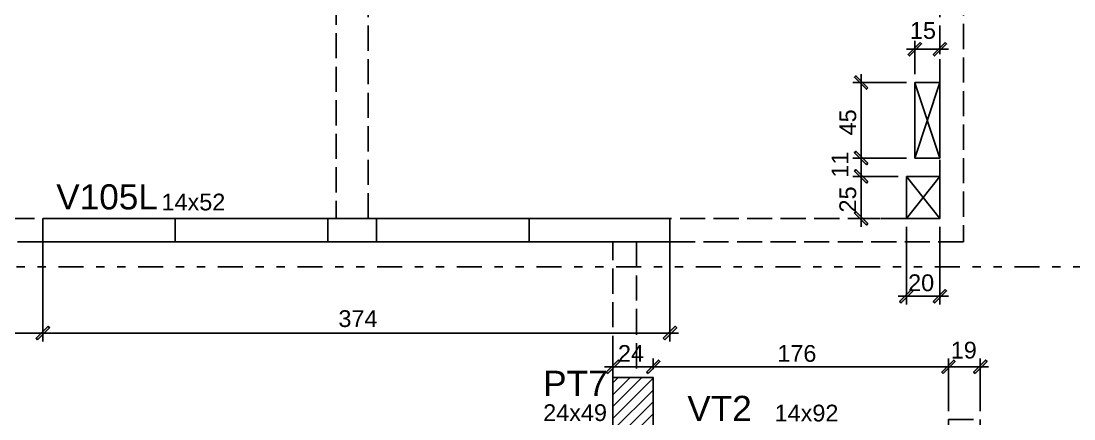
# Model space of a CAD drawing. Extents: x 0 to 119, y 0 to 84.
# Drawn here: x 35.06 to 47.62, y 48.19 to 52.94 of the extents above; entities that cross this region are included whole.
import ezdxf

# ---------------------------------------------------------------- set-up
doc = ezdxf.new("R2010")
doc.units = 0
doc.linetypes.add('ESTILO_TQS_0004', pattern=[1.09, 0.3, -0.15, 0.02, -0.15, 0.02, -0.15, 0.3])
doc.linetypes.add('ESTILO_TQS_0005', pattern=[0.4, 0.3, -0.1])
for name, color, linetype in [('1', 1, 'CONTINUOUS'), ('2', 2, 'CONTINUOUS'), ('3', 3, 'CONTINUOUS'), ('4', 4, 'CONTINUOUS'), ('5', 5, 'CONTINUOUS')]:
    doc.layers.add(name, color=color, linetype=linetype)
doc.styles.add('TQS_ARIAL', font='arial.ttf')

msp = doc.modelspace()

# ---------------------------------------------------------------- linework, layer by layer
at = {"layer": '1', "linetype": 'CONTINUOUS'}
for p, q in [((45.718324, 52.306871), (45.718324, 52.706042)), ((46.018049, 52.546118), (46.018049, 52.706042)), ((46.118049, 52.606042), (45.618324, 52.606042)), ((45.078449, 51.206871), (45.078449, 52.306871)), ((45.618324, 52.206871), (44.978449, 52.206871)), ((45.718472, 51.306464), (46.018197, 52.206304)), ((45.718472, 52.205478), (46.018197, 51.306304)), ((45.078449, 50.98697), (45.078449, 51.406871)), ((45.618324, 51.306871), (44.978449, 51.306871)), ((45.618324, 51.306871), (44.978449, 51.306871)), ((45.078449, 50.48697), (45.078449, 51.18697)), ((45.518046, 51.08697), (44.978449, 51.08697)), ((45.518046, 51.08697), (44.978449, 51.08697)), ((45.618351, 50.58659), (46.018354, 51.08659)), ((45.618354, 51.08659), (46.0182, 50.58659)), ((35.3182, 50.486402), (35.3182, 49.118433)), ((42.7982, 50.486402), (42.7982, 49.118433)), ((45.310413, 50.58697), (44.978449, 50.58697)), ((45.618046, 50.486778), (45.618046, 49.558179)), ((46.0182, 50.48659), (46.0182, 49.558179)), ((35.3182, 50.206402), (35.3182, 49.118433)), ((46.1182, 49.658179), (45.518046, 49.658179)), ((28.2982, 49.218433), (35.4182, 49.218433)), ((35.2182, 49.218433), (42.8982, 49.218433)), ((42.1182, 48.786398), (42.1182, 48.914615)), ((42.5982, 48.786398), (42.5982, 48.914615)), ((42.5982, 48.786398), (42.5982, 48.914615)), ((46.1182, 48.286402), (46.1182, 48.914615)), ((46.1182, 48.286402), (46.1182, 48.914615)), ((46.4982, 48.286402), (46.4982, 48.914615)), ((42.0182, 48.814615), (42.6982, 48.814615)), ((42.4982, 48.814615), (46.2182, 48.814615)), ((46.0182, 48.814615), (46.5982, 48.814615))]:
    msp.add_line(p, q, dxfattribs=at)
at = {"layer": '1', "linetype": 'ESTILO_TQS_0005'}
for p, q in [((36.8982, 50.586402), (36.8982, 50.306402)), ((38.7182, 50.586402), (38.7182, 50.306402)), ((39.2982, 50.586402), (39.2982, 50.306402)), ((41.1182, 50.586402), (41.1182, 50.306402))]:
    msp.add_line(p, q, dxfattribs=at)
for points in [[(38.8182, 63.196402), (38.8182, 50.586402), (31.9982, 50.586402), (31.9982, 63.706402), (38.8182, 63.706402), (38.8182, 63.196402)], [(46.0182, 63.286402), (46.0182, 50.586402), (39.1982, 50.586402), (39.1982, 63.706402), (46.0182, 63.706402), (46.0182, 63.286402)], [(42.3982, 49.496402), (42.3982, 48.686398), (42.5982, 48.686398), (42.5982, 48.086398), (46.1182, 48.086398), (46.1182, 48.186402), (46.4982, 48.186402), (46.4982, 48.086398), (53.3182, 48.086398), (53.3182, 48.186402), (53.4182, 48.186402), (53.4182, 52.006395), (53.3182, 52.006395), (53.3182, 52.486402), (53.4182, 52.486402), (53.4182, 57.206398), (46.4982, 57.206398), (46.4982, 56.906402), (46.2982, 56.906402), (46.2982, 50.306402), (42.3982, 50.306402), (42.3982, 49.496402)], [(53.3182, 41.006402), (53.3182, 41.106402), (46.4982, 41.106402), (46.4982, 41.006402), (42.4982, 41.006402), (42.4982, 40.806398), (42.0182, 40.806398), (42.0182, 41.906398), (30.5182, 41.906398), (30.5182, 47.286398), (42.1182, 47.286398), (42.1182, 50.306402), (17.6982, 50.306402)]]:
    msp.add_lwpolyline(points, dxfattribs=at)
at = {"layer": '1', "linetype": 'CONTINUOUS'}
for points in [[(45.780207, 52.685603), (45.637301, 52.542697), (45.654979, 52.52502), (45.797885, 52.667925), (45.780207, 52.685603)], [(46.079932, 52.685603), (45.937026, 52.542697), (45.954704, 52.52502), (46.097609, 52.667925), (46.079932, 52.685603)], [(45.15801, 52.144989), (45.015104, 52.287894), (44.997427, 52.270216), (45.140332, 52.127311), (45.15801, 52.144989)], [(45.15801, 51.244989), (45.015104, 51.387894), (44.997427, 51.370216), (45.140332, 51.227311), (45.15801, 51.244989)], [(45.15801, 51.244989), (45.015104, 51.387894), (44.997427, 51.370216), (45.140332, 51.227311), (45.15801, 51.244989)], [(45.15801, 51.025087), (45.015104, 51.167992), (44.997427, 51.150314), (45.140332, 51.007409), (45.15801, 51.025087)], [(45.15801, 51.025087), (45.015104, 51.167992), (44.997427, 51.150314), (45.140332, 51.007409), (45.15801, 51.025087)], [(45.15801, 50.525087), (45.015104, 50.667992), (44.997427, 50.650314), (45.140332, 50.507409), (45.15801, 50.525087)], [(45.679929, 49.73774), (45.537024, 49.594834), (45.554701, 49.577156), (45.697607, 49.720062), (45.679929, 49.73774)], [(46.080083, 49.73774), (45.937177, 49.594834), (45.954855, 49.577156), (46.097761, 49.720062), (46.080083, 49.73774)], [(35.256317, 49.138873), (35.399223, 49.281778), (35.381545, 49.299456), (35.238639, 49.15655), (35.256317, 49.138873)], [(35.256317, 49.138873), (35.399223, 49.281778), (35.381545, 49.299456), (35.238639, 49.15655), (35.256317, 49.138873)], [(42.736317, 49.138873), (42.879223, 49.281778), (42.861545, 49.299456), (42.718639, 49.15655), (42.736317, 49.138873)], [(42.056317, 48.735054), (42.199223, 48.87796), (42.181545, 48.895638), (42.038639, 48.752732), (42.056317, 48.735054)], [(42.536317, 48.735054), (42.679223, 48.87796), (42.661545, 48.895638), (42.518639, 48.752732), (42.536317, 48.735054)], [(42.536317, 48.735054), (42.679223, 48.87796), (42.661545, 48.895638), (42.518639, 48.752732), (42.536317, 48.735054)], [(46.056317, 48.735054), (46.199223, 48.87796), (46.181545, 48.895638), (46.038639, 48.752732), (46.056317, 48.735054)], [(46.056317, 48.735054), (46.199223, 48.87796), (46.181545, 48.895638), (46.038639, 48.752732), (46.056317, 48.735054)], [(46.436317, 48.735054), (46.579223, 48.87796), (46.561545, 48.895638), (46.418639, 48.752732), (46.436317, 48.735054)]]:
    msp.add_lwpolyline(points, dxfattribs=at)
for points in [[(45.780207, 52.685603), (45.637301, 52.542697), (45.654979, 52.52502)], [(45.780207, 52.685603), (45.654979, 52.52502), (45.797885, 52.667925)], [(45.780207, 52.685603), (45.797885, 52.667925), (45.780207, 52.685603)], [(46.079932, 52.685603), (45.937026, 52.542697), (45.954704, 52.52502)], [(46.079932, 52.685603), (45.954704, 52.52502), (46.097609, 52.667925)], [(46.079932, 52.685603), (46.097609, 52.667925), (46.079932, 52.685603)], [(45.15801, 52.144989), (45.015104, 52.287894), (44.997427, 52.270216)], [(45.15801, 52.144989), (44.997427, 52.270216), (45.140332, 52.127311)], [(45.15801, 52.144989), (45.140332, 52.127311), (45.15801, 52.144989)], [(45.15801, 51.244989), (45.015104, 51.387894), (44.997427, 51.370216)], [(45.15801, 51.244989), (45.015104, 51.387894), (44.997427, 51.370216)], [(45.15801, 51.244989), (44.997427, 51.370216), (45.140332, 51.227311)], [(45.15801, 51.244989), (44.997427, 51.370216), (45.140332, 51.227311)], [(45.15801, 51.244989), (45.140332, 51.227311), (45.15801, 51.244989)], [(45.15801, 51.244989), (45.140332, 51.227311), (45.15801, 51.244989)], [(45.15801, 51.025087), (45.015104, 51.167992), (44.997427, 51.150314)], [(45.15801, 51.025087), (45.015104, 51.167992), (44.997427, 51.150314)], [(45.15801, 51.025087), (44.997427, 51.150314), (45.140332, 51.007409)], [(45.15801, 51.025087), (44.997427, 51.150314), (45.140332, 51.007409)], [(45.15801, 51.025087), (45.140332, 51.007409), (45.15801, 51.025087)], [(45.15801, 51.025087), (45.140332, 51.007409), (45.15801, 51.025087)], [(45.15801, 50.525087), (45.015104, 50.667992), (44.997427, 50.650314)], [(45.15801, 50.525087), (44.997427, 50.650314), (45.140332, 50.507409)], [(45.15801, 50.525087), (45.140332, 50.507409), (45.15801, 50.525087)], [(45.679929, 49.73774), (45.537024, 49.594834), (45.554701, 49.577156)], [(45.679929, 49.73774), (45.554701, 49.577156), (45.697607, 49.720062)], [(45.679929, 49.73774), (45.697607, 49.720062), (45.679929, 49.73774)], [(46.080083, 49.73774), (45.937177, 49.594834), (45.954855, 49.577156)], [(46.080083, 49.73774), (45.954855, 49.577156), (46.097761, 49.720062)], [(46.080083, 49.73774), (46.097761, 49.720062), (46.080083, 49.73774)], [(35.256317, 49.138873), (35.381545, 49.299456), (35.238639, 49.15655)], [(35.256317, 49.138873), (35.381545, 49.299456), (35.238639, 49.15655)], [(35.256317, 49.138873), (35.399223, 49.281778), (35.381545, 49.299456)], [(35.256317, 49.138873), (35.399223, 49.281778), (35.381545, 49.299456)], [(42.736317, 49.138873), (42.861545, 49.299456), (42.718639, 49.15655)], [(42.736317, 49.138873), (42.879223, 49.281778), (42.861545, 49.299456)], [(35.256317, 49.138873), (35.238639, 49.15655), (35.256317, 49.138873)], [(35.256317, 49.138873), (35.238639, 49.15655), (35.256317, 49.138873)], [(42.736317, 49.138873), (42.718639, 49.15655), (42.736317, 49.138873)], [(42.056317, 48.735054), (42.181545, 48.895638), (42.038639, 48.752732)], [(42.056317, 48.735054), (42.199223, 48.87796), (42.181545, 48.895638)], [(42.536317, 48.735054), (42.661545, 48.895638), (42.518639, 48.752732)], [(42.536317, 48.735054), (42.661545, 48.895638), (42.518639, 48.752732)], [(42.536317, 48.735054), (42.679223, 48.87796), (42.661545, 48.895638)], [(42.536317, 48.735054), (42.679223, 48.87796), (42.661545, 48.895638)], [(46.056317, 48.735054), (46.181545, 48.895638), (46.038639, 48.752732)], [(46.056317, 48.735054), (46.181545, 48.895638), (46.038639, 48.752732)], [(46.056317, 48.735054), (46.199223, 48.87796), (46.181545, 48.895638)], [(46.056317, 48.735054), (46.199223, 48.87796), (46.181545, 48.895638)], [(46.436317, 48.735054), (46.561545, 48.895638), (46.418639, 48.752732)], [(46.436317, 48.735054), (46.579223, 48.87796), (46.561545, 48.895638)], [(42.056317, 48.735054), (42.038639, 48.752732), (42.056317, 48.735054)], [(42.536317, 48.735054), (42.518639, 48.752732), (42.536317, 48.735054)], [(42.536317, 48.735054), (42.518639, 48.752732), (42.536317, 48.735054)], [(46.056317, 48.735054), (46.038639, 48.752732), (46.056317, 48.735054)], [(46.056317, 48.735054), (46.038639, 48.752732), (46.056317, 48.735054)], [(46.436317, 48.735054), (46.418639, 48.752732), (46.436317, 48.735054)]]:
    msp.add_solid(points, dxfattribs=at)
at = {"layer": '2', "linetype": 'CONTINUOUS'}
for p, q in [((46.018049, 52.446118), (46.018049, 52.446118)), ((45.718324, 52.206871), (45.718324, 52.206871)), ((45.718324, 52.206871), (45.718324, 52.206871)), ((45.718324, 51.306871), (45.718324, 51.306871)), ((45.718324, 51.306871), (45.718324, 51.306871)), ((45.618046, 51.08697), (45.618046, 51.08697)), ((45.618046, 51.08697), (45.618046, 51.08697)), ((35.3182, 50.586402), (35.3182, 50.586402)), ((42.7982, 50.586402), (42.7982, 50.586402)), ((45.410413, 50.58697), (45.410413, 50.58697)), ((45.618046, 50.586778), (45.618046, 50.586778)), ((46.0182, 50.58659), (46.0182, 50.58659)), ((35.3182, 50.306402), (35.3182, 50.306402)), ((42.1182, 48.34074), (42.463859, 48.686398)), ((42.1182, 48.482161), (42.322437, 48.686398)), ((42.1182, 48.623582), (42.181016, 48.686398)), ((42.1182, 48.686398), (42.1182, 48.686398)), ((42.1182, 48.199318), (42.5982, 48.679318)), ((42.5982, 48.686398), (42.5982, 48.686398)), ((42.5982, 48.686398), (42.5982, 48.686398)), ((42.1182, 48.057897), (42.5982, 48.537897)), ((42.1182, 47.916476), (42.5982, 48.396476)), ((42.1182, 47.775054), (42.5982, 48.255054))]:
    msp.add_line(p, q, dxfattribs=at)
at = {"layer": '2', "linetype": 'ESTILO_TQS_0004'}
msp.add_line((57.656127, 50.0064), (6.590871, 50.0064), dxfattribs=at)
at = {"layer": '3', "linetype": 'CONTINUOUS'}
for points in [[(45.718472, 51.306304), (46.018197, 51.306304), (46.018197, 52.206304), (45.718472, 52.206304), (45.718472, 51.306304)], [(45.618351, 51.08659), (46.0182, 51.08659), (46.0182, 50.58659), (45.618351, 50.58659), (45.618351, 51.08659)]]:
    msp.add_lwpolyline(points, dxfattribs=at)
at = {"layer": '4', "linetype": 'CONTINUOUS'}
msp.add_lwpolyline([(35.3182, 50.586402), (42.7982, 50.586402), (42.7982, 50.306402), (35.3182, 50.306402), (35.3182, 50.586402)], dxfattribs=at)
at = {"layer": '5', "linetype": 'CONTINUOUS'}
msp.add_lwpolyline([(42.1182, 48.686398), (42.5982, 48.686398), (42.5982, 47.706398), (42.1182, 47.706398), (42.1182, 48.686398)], dxfattribs=at)

# ---------------------------------------------------------------- texts
at = {"layer": '2', "linetype": 'CONTINUOUS', "style": 'TQS_ARIAL'}
for s, p in [('15', (45.65996, 52.728936)), ('14x52', (36.734547, 50.681308)), ('20', (45.638123, 49.718179)), ('374', (38.844464, 49.290216)), ('19', (46.146366, 48.9143)), ('24', (42.1782, 48.874615)), ('176', (44.0782, 48.874615)), ('24x49', (41.286098, 48.167998)), ('14x92', (44.045994, 48.163321))]:
    msp.add_text(s, height=0.2, dxfattribs=at).set_placement(p)
for s, p in [('45', (45.018449, 51.576871)), ('11', (44.925631, 51.07173)), ('25', (45.018449, 50.65697))]:
    msp.add_text(s, height=0.2, rotation=90, dxfattribs=at).set_placement(p)
at = {"layer": '4', "linetype": 'CONTINUOUS', "style": 'TQS_ARIAL'}
for s, p in [('V105L', (35.479682, 50.693203)), ('PT7', (41.286098, 48.467998)), ('VT2', (43.005026, 48.168741))]:
    msp.add_text(s, height=0.3, dxfattribs=at).set_placement(p)

doc.saveas('drawing.dxf')
